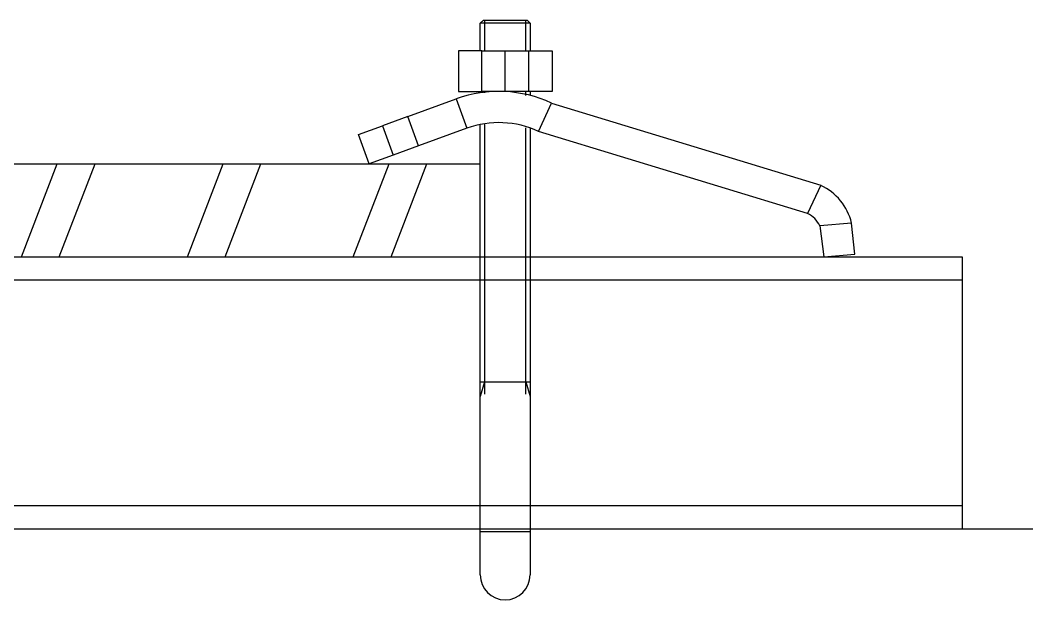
# Model space of a CAD drawing. Extents: x 1725261 to 1937680, y 860327 to 1571294.
# Drawn here: x 1851256 to 1852799, y 1216151 to 1217040 of the extents above; entities that cross this region are included whole.
import ezdxf

# ---------------------------------------------------------------- set-up
doc = ezdxf.new("R2010")
doc.units = 0
doc.header["$LTSCALE"] = 1000
doc.header["$MEASUREMENT"] = 0
doc.layers.add('bz', color=2, linetype='Continuous')
doc.layers.add('walraven', color=7, linetype='Continuous')

msp = doc.modelspace()

# ---------------------------------------------------------------- linework, layer by layer
for p, q in [((1849738.6, 1216819.7), (1851961.7, 1216819.7)), ((1851258.4, 1216677.1), (1851313.2, 1216819.7)), ((1851316.3, 1216677.1), (1851371.1, 1216819.7)), ((1851512.7, 1216677.1), (1851567.5, 1216819.7)), ((1851570.6, 1216677.1), (1851625.4, 1216819.7)), ((1851767, 1216677.1), (1851821.8, 1216819.7)), ((1851824.9, 1216677.1), (1851879.7, 1216819.7))]:
    msp.add_line(p, q)
at = {"linetype": 'Continuous'}
for p, q in [((1849018.4, 1216677.1), (1852700.3, 1216677.1)), ((1849018.4, 1216641.5), (1852700.3, 1216641.5)), ((1849018.4, 1216295.4), (1852700.3, 1216295.4)), ((1849018.4, 1216259.7), (1852700.3, 1216259.7))]:
    msp.add_line(p, q, dxfattribs=at)
at = {"color": 7}
for p, q in [((1849738.6, 1216677.1), (1851961.7, 1216677.1)), ((1852700.3, 1216677.1), (1852700.3, 1216259.7))]:
    msp.add_line(p, q, dxfattribs=at)
at = {"layer": 'bz'}
msp.add_line((1848232.7, 1216259.7), (1859350.9, 1216259.7), dxfattribs=at)
at = {"layer": 'walraven', "color": 7, "linetype": 'Continuous'}
for p, q in [((1851961.7, 1217035.3), (1851966.5, 1217040.1)), ((1851961.7, 1216992.8), (1851961.7, 1217035.3)), ((1851966.5, 1217040.1), (1852033.4, 1217040.1)), ((1852033.4, 1217040.1), (1852038.2, 1217035.3)), ((1852038.2, 1217035.3), (1852038.2, 1216992.8)), ((1851964.1, 1216992.9), (1851928.2, 1216992.9)), ((1851928.2, 1216992.9), (1851928.2, 1216930.7)), ((1851964.1, 1216930.7), (1851964.1, 1216992.9)), ((1851964.1, 1216992.9), (1852035.8, 1216992.9)), ((1852035.8, 1216992.9), (1852035.8, 1216930.7)), ((1852035.8, 1216992.9), (1852071.7, 1216992.9)), ((1852071.7, 1216992.9), (1852071.7, 1216930.7)), ((1851928.2, 1216930.7), (1851964.1, 1216930.7)), ((1851961.7, 1216930.7), (1851961.7, 1216928.6)), ((1852035.8, 1216930.7), (1851964.1, 1216930.7)), ((1851968.3, 1216928.6), (1851968.3, 1216930.7)), ((1852031.6, 1216924.6), (1852031.6, 1216930.7)), ((1852071.7, 1216930.7), (1852035.8, 1216930.7)), ((1852038.2, 1216930.7), (1852038.2, 1216924.6)), ((1851850.7, 1216892.2), (1851924.8, 1216919.2)), ((1852071, 1216912.8), (1852483.5, 1216786.7)), ((1851850.7, 1216892.2), (1851811.8, 1216878)), ((1851774.8, 1216864.6), (1851811.8, 1216878)), ((1851941.2, 1216874.3), (1851867, 1216847.3)), ((1851961.7, 1216237.1), (1851961.7, 1216880)), ((1851968.3, 1216880), (1851968.3, 1216466.5)), ((1852031.6, 1216466.5), (1852031.6, 1216874.7)), ((1852038.2, 1216874.7), (1852038.2, 1216237.1)), ((1852463.3, 1216743.4), (1852050.8, 1216869.5)), ((1851791.2, 1216819.7), (1851774.8, 1216864.6)), ((1851867, 1216847.3), (1851828.1, 1216833.1)), ((1851828.1, 1216833.1), (1851791.2, 1216819.7)), ((1852535.9, 1216681.3), (1852530.8, 1216728.8)), ((1852482, 1216724.6), (1852488.3, 1216677.1)), ((1852488.3, 1216677.1), (1852535.9, 1216681.3)), ((1851968.3, 1216485.3), (1851961.7, 1216462.5)), ((1851961.7, 1216485.3), (1852038.2, 1216485.3)), ((1852031.6, 1216485.3), (1852038.2, 1216462.5)), ((1851961.7, 1216189), (1851961.7, 1216255.9)), ((1852038.2, 1216255.9), (1852038.2, 1216189))]:
    msp.add_line(p, q, dxfattribs=at)
at = {"layer": 'walraven', "color": 1, "linetype": 'Continuous'}
for p, q in [((1851999.9, 1217035.3), (1851961.7, 1217035.3)), ((1851968.3, 1217040.1), (1851968.3, 1216992.8)), ((1852038.2, 1217035.3), (1851999.9, 1217035.3)), ((1852031.6, 1216992.8), (1852031.6, 1217040.1)), ((1851924.8, 1216919.2), (1851941.2, 1216874.3)), ((1852050.8, 1216869.5), (1852071, 1216912.8)), ((1851867, 1216847.3), (1851850.7, 1216892.2)), ((1851811.8, 1216878), (1851828.1, 1216833.1)), ((1852483.5, 1216786.7), (1852463.3, 1216743.4)), ((1852530.8, 1216728.8), (1852482, 1216724.6)), ((1851961.7, 1216255.9), (1852038.2, 1216255.9))]:
    msp.add_line(p, q, dxfattribs=at)
at = {"layer": 'walraven', "color": 3, "linetype": 'Continuous'}
msp.add_line((1851999.9, 1216930.7), (1851999.9, 1216992.9), dxfattribs=at)
at = {"layer": 'walraven', "color": 7, "linetype": 'Continuous'}
for centre, radius, start, end in [((1851990.2, 1216739.5), 191.2, 65, 110), ((1851990.2, 1216739.5), 143.4, 65, 110), ((1852447.2, 1216708.7), 86, 13.5304, 65), ((1852447.2, 1216708.7), 38.2, 24.4965, 65), ((1851999.9, 1216189), 38.2, 180, 0)]:
    msp.add_arc(centre, radius, start, end, dxfattribs=at)

doc.saveas('drawing.dxf')
